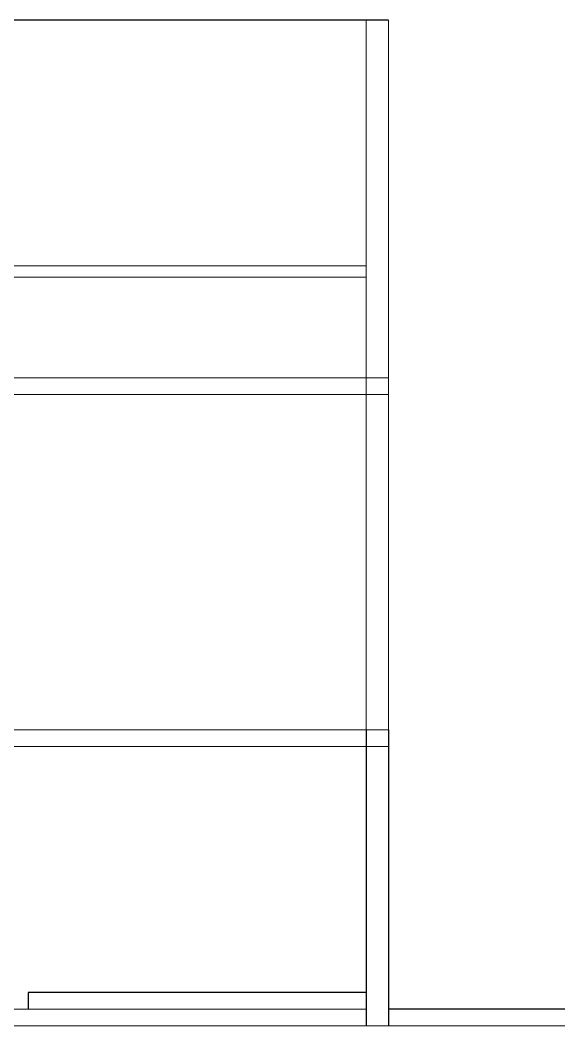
# Model space of a CAD drawing. Header units: millimetres. Extents: x 1191 to 1487, y 976 to 1230.
# Drawn here: x 1467.19 to 1472, y 1217.63 to 1226.63 of the extents above; entities that cross this region are included whole.
import ezdxf

# ---------------------------------------------------------------- set-up
doc = ezdxf.new("R2010")
doc.units = ezdxf.units.MM
doc.header["$LTSCALE"] = 0.05
doc.layers.add('lineas guia', color=2, linetype='Continuous')
doc.layers.add('muebles', color=4, linetype='Continuous')
doc.layers.add('muros', color=5, linetype='Continuous', lineweight=20)

msp = doc.modelspace()

# ---------------------------------------------------------------- linework, layer by layer
at = {"layer": 'lineas guia'}
for p, q in [((1470.4804, 1226.6289), (1462.3331, 1226.6289)), ((1470.2804, 1220.2789), (1470.2804, 1217.6289)), ((1470.4804, 1220.2789), (1470.4804, 1217.6289)), ((1467.2574, 1217.9289), (1467.2574, 1217.7789))]:
    msp.add_line(p, q, dxfattribs=at)
at = {"layer": 'muebles'}
for p, q in [((1470.2804, 1217.9289), (1467.2574, 1217.9289)), ((1481.1463, 1217.7789), (1470.4804, 1217.7789))]:
    msp.add_line(p, q, dxfattribs=at)
at = {"layer": 'muros'}
for p, q in [((1470.2804, 1226.6289), (1470.2804, 1217.6289)), ((1470.4804, 1226.6289), (1470.4804, 1217.6289)), ((1470.2804, 1224.4289), (1440.1515, 1224.4289)), ((1470.2804, 1224.3289), (1440.1515, 1224.3289)), ((1470.4804, 1223.4289), (1440.1515, 1223.4289)), ((1470.4804, 1223.2789), (1440.1515, 1223.2789)), ((1470.4804, 1220.2789), (1369.1334, 1220.2789)), ((1470.4804, 1220.1289), (1369.1334, 1220.1289)), ((1470.2804, 1217.7789), (1401.8241, 1217.7789)), ((1481.1463, 1217.6289), (1401.5786, 1217.6289))]:
    msp.add_line(p, q, dxfattribs=at)

doc.saveas('drawing.dxf')
